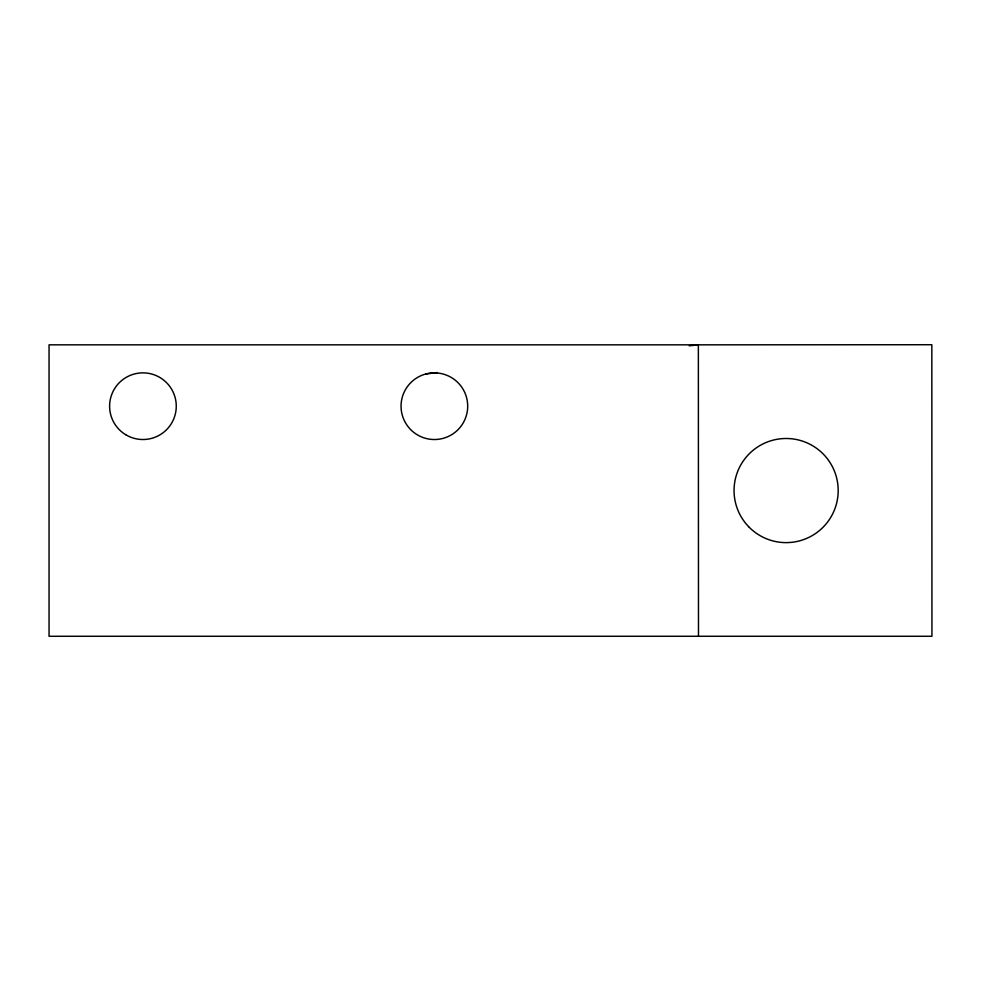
<?xml version="1.0" encoding="UTF-8"?>
<svg xmlns="http://www.w3.org/2000/svg" width="981" height="981" viewBox="0 0 981 981"><rect width="100%" height="100%" fill="white"/><g stroke="black" fill="none" stroke-linecap="round" stroke-linejoin="round"><path stroke-width="1.47" d="M425.754 374.006A33.317 33.317 0 0 1 466.564 414.816A33.317 33.317 0 0 1 410.806 429.752A33.317 33.317 0 0 1 425.754 374.006L437.403 372.547M689.251 345.803L698.362 344.834L931.827 344.723L931.95 636.277L49.05 636.277L49.05 344.834L698.362 344.834L698.484 636.277M126.279 435.049A33.317 33.317 0 0 0 176.261 406.183A33.317 33.317 0 0 0 126.279 377.329A33.317 33.317 0 0 0 126.279 435.049M749.325 527.386A52.054 52.054 0 0 0 836.413 504.013A52.054 52.054 0 0 0 772.623 440.273A52.054 52.054 0 0 0 749.325 527.386"/></g></svg>
